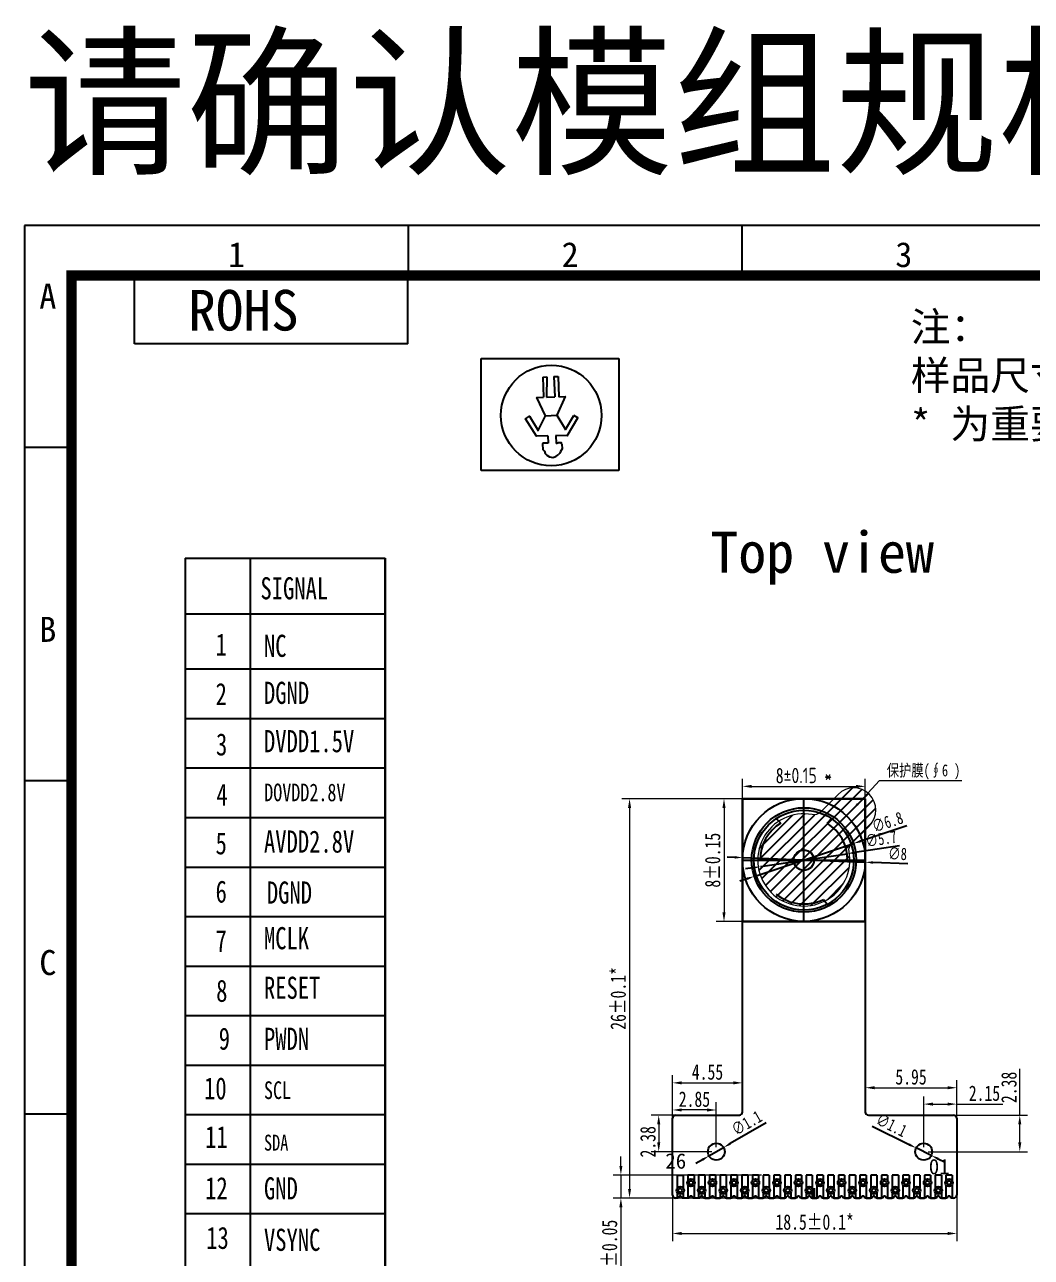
# Model space of a CAD drawing. Extents: x 388 to 571, y 205 to 344.
# Drawn here: x 388 to 453.5, y 263.8 to 344.1 of the extents above; entities that cross this region are included whole.
import ezdxf

# ---------------------------------------------------------------- set-up
doc = ezdxf.new("R2010")
doc.units = 0
doc.header["$LTSCALE"] = 23.1
doc.header["$MEASUREMENT"] = 0
doc.linetypes.add('JIS_02_0.7', pattern=[1.35, 0.75, -0.6])
doc.layers.get('0').update_dxf_attribs({"linetype": 'CONTINUOUS'})
doc.layers.get('Defpoints').update_dxf_attribs({"linetype": 'CONTINUOUS'})
doc.layers.add('3_SOLID_GEOM', color=7, linetype='CONTINUOUS')
doc.layers.add('OUTLINE', color=7, linetype='CONTINUOUS')
doc.layers.add('保护膜', color=4, linetype='CONTINUOUS', lineweight=9)
doc.layers.add('标注', color=3, linetype='CONTINUOUS', lineweight=9)
doc.styles.add('style1', font='NSimSun.ttf')
doc.styles.add('TEXTSTYLE_1', font='txt', dxfattribs={"width": 0.75})
doc.styles.add('宋体', font='txt', dxfattribs={"width": 0.75})
doc.styles.add('样式 1', font='SimSun.ttf', dxfattribs={"width": 0.75})
doc.dimstyles.new('ISO-25', dxfattribs={"dimtxt": 0.8, "dimasz": 0.5, "dimexe": 0.3, "dimexo": 0.2, "dimgap": 0.2, "dimtad": 1, "dimdsep": 46, "dimtxsty": '样式 1', "dimcen": 0.6, "dimclrd": 3, "dimclre": 3, "dimclrt": 3, "dimadec": 0, "dimazin": 0, "dimtp": 0.1, "dimtm": 0.1, "dimtfac": 1, "dimtmove": 0, "dimatfit": 3, "dimfxl": 0, "dimarcsym": 0})
doc.dimstyles.new('ISO-25$0', dxfattribs={"dimscale": 0, "dimtxt": 1, "dimasz": 0.6, "dimexe": 0.5, "dimexo": 0.3, "dimgap": 0.2, "dimtad": 1, "dimrnd": 0.0005, "dimdsep": 46, "dimtxsty": '样式 1', "dimcen": 2.5, "dimclrd": 3, "dimclre": 3, "dimclrt": 3, "dimazin": 0, "dimtfac": 1, "dimtmove": 0, "dimatfit": 3, "dimfxl": 0, "dimlwd": 9, "dimlwe": 9, "dimarcsym": 0})
doc.dimstyles.new('ISO-25$3', dxfattribs={"dimtxt": 0.8, "dimasz": 0.5, "dimexe": 0.3, "dimexo": 0.2, "dimgap": 0.2, "dimtad": 1, "dimdsep": 46, "dimtxsty": '样式 1', "dimcen": 0.6, "dimclrd": 3, "dimclre": 3, "dimclrt": 3, "dimadec": 0, "dimazin": 0, "dimtp": 0.1, "dimtm": 0.1, "dimtfac": 1, "dimtmove": 0, "dimatfit": 3, "dimfxl": 0, "dimarcsym": 0})

# ---------------------------------------------------------------- blocks, each defined once
blk = doc.blocks.new('*D15')
at = {"layer": '3_SOLID_GEOM', "color": 3, "lineweight": 9}
for p, q in [((426.816, 269.756), (426.816, 270.356)), ((435.979, 269.156), (426.316, 269.156)), ((426.816, 269.156), (426.816, 267.656)), ((436.141, 267.656), (426.316, 267.656)), ((426.816, 267.056), (426.816, 261.444))]:
    blk.add_line(p, q, dxfattribs=at)
at = {"layer": '3_SOLID_GEOM', "color": 3}
for points in [[(426.716, 269.756), (426.916, 269.756), (426.816, 269.156)], [(426.716, 267.056), (426.916, 267.056), (426.816, 267.656)]]:
    blk.add_solid(points, dxfattribs=at)
at = {"layer": 'Defpoints', "color": 0}
for p in [(436.279, 269.156), (426.816, 267.656), (436.441, 267.656)]:
    blk.add_point(p, dxfattribs=at)
at = {"layer": '3_SOLID_GEOM', "color": 3, "insert": (426.08, 263.95), "char_height": 1, "attachment_point": 5, "rotation": 90, "style": '样式 1'}
blk.add_mtext('1.5%%p0.05', dxfattribs=at)
blk = doc.blocks.new('*D16')
at = {"layer": '3_SOLID_GEOM', "color": 3, "lineweight": -2}
for p, q in [((443.172, 272.331), (445.587, 271.14)), ((447.022, 270.433), (446.035, 270.919)), ((447.471, 270.212), (447.919, 269.991))]:
    blk.add_line(p, q, dxfattribs=at)
at = {"layer": '3_SOLID_GEOM', "color": 3}
for points in [[(445.624, 271.215), (445.55, 271.066), (446.035, 270.919)], [(447.507, 270.287), (447.434, 270.137), (447.022, 270.433)]]:
    blk.add_solid(points, dxfattribs=at)
at = {"layer": 'Defpoints', "color": 0}
for p in [(446.035, 270.919), (447.022, 270.433)]:
    blk.add_point(p, dxfattribs=at)
at = {"layer": '3_SOLID_GEOM', "color": 3, "insert": (444.434, 272.411), "char_height": 0.8, "attachment_point": 5, "rotation": 333.7642, "style": '样式 1'}
blk.add_mtext('∅1.1', dxfattribs=at)
blk = doc.blocks.new('*D17')
at = {"layer": '3_SOLID_GEOM', "color": 3, "lineweight": -2}
for p, q in [((436.27, 272.547), (433.938, 271.201)), ((432.552, 270.401), (433.505, 270.951)), ((432.119, 270.151), (431.686, 269.901))]:
    blk.add_line(p, q, dxfattribs=at)
at = {"layer": '3_SOLID_GEOM', "color": 3}
for points in [[(433.896, 271.273), (433.98, 271.129), (433.505, 270.951)], [(432.078, 270.223), (432.161, 270.079), (432.552, 270.401)]]:
    blk.add_solid(points, dxfattribs=at)
at = {"layer": 'Defpoints', "color": 0}
for p in [(433.505, 270.951), (432.552, 270.401)]:
    blk.add_point(p, dxfattribs=at)
at = {"layer": '3_SOLID_GEOM', "color": 3, "insert": (435.006, 272.544), "char_height": 0.8, "attachment_point": 5, "rotation": 29.99246, "style": '样式 1'}
blk.add_mtext('∅1.1', dxfattribs=at)
blk = doc.blocks.new('*D18')
at = {"layer": '3_SOLID_GEOM', "color": 3, "lineweight": 9}
for p, q in [((430.179, 270.976), (430.179, 273.893)), ((433.029, 270.976), (433.029, 273.893)), ((432.429, 273.393), (430.779, 273.393))]:
    blk.add_line(p, q, dxfattribs=at)
at = {"layer": '3_SOLID_GEOM', "color": 3}
for points in [[(430.779, 273.493), (430.779, 273.293), (430.179, 273.393)], [(432.429, 273.493), (432.429, 273.293), (433.029, 273.393)]]:
    blk.add_solid(points, dxfattribs=at)
at = {"layer": 'Defpoints', "color": 0}
for p in [(430.179, 273.393), (430.179, 270.676), (433.029, 270.676)]:
    blk.add_point(p, dxfattribs=at)
at = {"layer": '3_SOLID_GEOM', "color": 3, "insert": (431.604, 274.093), "char_height": 1, "attachment_point": 5, "style": '样式 1'}
blk.add_mtext('2.85', dxfattribs=at)
blk = doc.blocks.new('*D19')
at = {"layer": '3_SOLID_GEOM', "color": 3, "lineweight": 9}
for p, q in [((432.729, 273.056), (428.779, 273.056)), ((429.279, 272.456), (429.279, 271.276)), ((432.729, 270.676), (428.779, 270.676))]:
    blk.add_line(p, q, dxfattribs=at)
at = {"layer": '3_SOLID_GEOM', "color": 3}
for points in [[(429.179, 272.456), (429.379, 272.456), (429.279, 273.056)], [(429.179, 271.276), (429.379, 271.276), (429.279, 270.676)]]:
    blk.add_solid(points, dxfattribs=at)
at = {"layer": 'Defpoints', "color": 0}
for p in [(433.029, 273.056), (429.279, 270.676), (433.029, 270.676)]:
    blk.add_point(p, dxfattribs=at)
at = {"layer": '3_SOLID_GEOM', "color": 3, "insert": (428.579, 271.321), "char_height": 1, "attachment_point": 5, "rotation": 90, "style": '样式 1'}
blk.add_mtext('2.38', dxfattribs=at)
blk = doc.blocks.new('*D20')
at = {"layer": '3_SOLID_GEOM', "color": 3, "lineweight": 9}
for p, q in [((446.529, 270.976), (446.529, 274.276)), ((447.129, 273.776), (448.079, 273.776)), ((448.679, 270.976), (448.679, 274.276)), ((448.679, 273.776), (451.691, 273.776))]:
    blk.add_line(p, q, dxfattribs=at)
at = {"layer": '3_SOLID_GEOM', "color": 3}
for points in [[(447.129, 273.876), (447.129, 273.676), (446.529, 273.776)], [(448.079, 273.876), (448.079, 273.676), (448.679, 273.776)]]:
    blk.add_solid(points, dxfattribs=at)
at = {"layer": 'Defpoints', "color": 0}
for p in [(448.679, 273.776), (446.529, 270.676), (448.679, 270.676)]:
    blk.add_point(p, dxfattribs=at)
at = {"layer": '3_SOLID_GEOM', "color": 3, "insert": (450.485, 274.476), "char_height": 1, "attachment_point": 5, "style": '样式 1'}
blk.add_mtext('2.15', dxfattribs=at)
blk = doc.blocks.new('*D21')
at = {"layer": '3_SOLID_GEOM', "color": 3, "lineweight": 9}
for p, q in [((452.784, 273.056), (452.784, 276.073)), ((446.829, 273.056), (453.284, 273.056)), ((452.784, 271.276), (452.784, 272.456)), ((446.829, 270.676), (453.284, 270.676))]:
    blk.add_line(p, q, dxfattribs=at)
at = {"layer": '3_SOLID_GEOM', "color": 3}
for points in [[(452.684, 272.456), (452.884, 272.456), (452.784, 273.056)], [(452.684, 271.276), (452.884, 271.276), (452.784, 270.676)]]:
    blk.add_solid(points, dxfattribs=at)
at = {"layer": 'Defpoints', "color": 0}
for p in [(446.529, 273.056), (452.784, 273.056), (446.529, 270.676)]:
    blk.add_point(p, dxfattribs=at)
at = {"layer": '3_SOLID_GEOM', "color": 1, "insert": (452.084, 274.864), "char_height": 1, "attachment_point": 5, "rotation": 90, "style": '样式 1'}
blk.add_mtext('2.38', dxfattribs=at)
blk = doc.blocks.new('*D22')
at = {"layer": '3_SOLID_GEOM', "color": 3, "lineweight": 9}
for p, q in [((430.179, 268.114), (430.179, 264.853)), ((448.679, 268.114), (448.679, 264.853)), ((430.779, 265.353), (448.079, 265.353))]:
    blk.add_line(p, q, dxfattribs=at)
at = {"layer": '3_SOLID_GEOM', "color": 3}
for points in [[(430.779, 265.453), (430.779, 265.253), (430.179, 265.353)], [(448.079, 265.453), (448.079, 265.253), (448.679, 265.353)]]:
    blk.add_solid(points, dxfattribs=at)
at = {"layer": 'Defpoints', "color": 0}
for p in [(430.179, 268.414), (448.679, 268.414), (448.679, 265.353)]:
    blk.add_point(p, dxfattribs=at)
at = {"layer": '3_SOLID_GEOM', "color": 3, "insert": (439.429, 266.089), "char_height": 1, "attachment_point": 5, "style": '样式 1'}
blk.add_mtext('18.5%%P0.1{\\C1;*}', dxfattribs=at)
blk = doc.blocks.new('*D26')
at = {"layer": '3_SOLID_GEOM', "color": 3, "lineweight": 9}
for p, q in [((437.417, 293.656), (426.881, 293.656)), ((427.381, 293.056), (427.381, 268.256)), ((437.071, 267.656), (426.881, 267.656))]:
    blk.add_line(p, q, dxfattribs=at)
at = {"layer": '3_SOLID_GEOM', "color": 3}
for points in [[(427.281, 293.056), (427.481, 293.056), (427.381, 293.656)], [(427.281, 268.256), (427.481, 268.256), (427.381, 267.656)]]:
    blk.add_solid(points, dxfattribs=at)
at = {"layer": 'Defpoints', "color": 0}
for p in [(437.717, 293.656), (427.381, 267.656), (437.371, 267.656)]:
    blk.add_point(p, dxfattribs=at)
at = {"layer": '3_SOLID_GEOM', "color": 3, "insert": (426.645, 280.656), "char_height": 1, "attachment_point": 5, "rotation": 90, "style": '样式 1'}
blk.add_mtext('26%%P0.1{\\C1;*}', dxfattribs=at)
blk = doc.blocks.new('*D27')
at = {"layer": '3_SOLID_GEOM', "color": 3, "lineweight": 9}
for p, q in [((442.729, 273.556), (442.729, 275.341)), ((448.679, 272.408), (448.679, 275.341)), ((443.329, 274.841), (448.079, 274.841))]:
    blk.add_line(p, q, dxfattribs=at)
at = {"layer": '3_SOLID_GEOM', "color": 3}
for points in [[(443.329, 274.941), (443.329, 274.741), (442.729, 274.841)], [(448.079, 274.941), (448.079, 274.741), (448.679, 274.841)]]:
    blk.add_solid(points, dxfattribs=at)
at = {"layer": 'Defpoints', "color": 0}
for p in [(448.679, 274.841), (442.729, 273.256), (448.679, 272.108)]:
    blk.add_point(p, dxfattribs=at)
at = {"layer": '3_SOLID_GEOM', "color": 3, "insert": (445.704, 275.541), "char_height": 1, "attachment_point": 5, "style": '样式 1'}
blk.add_mtext('5.95', dxfattribs=at)
blk = doc.blocks.new('*D28')
at = {"layer": '3_SOLID_GEOM', "color": 3, "lineweight": 9}
for p, q in [((430.179, 272.203), (430.179, 275.659)), ((434.729, 274.184), (434.729, 275.659)), ((430.779, 275.159), (434.129, 275.159))]:
    blk.add_line(p, q, dxfattribs=at)
at = {"layer": '3_SOLID_GEOM', "color": 3}
for points in [[(430.779, 275.259), (430.779, 275.059), (430.179, 275.159)], [(434.129, 275.259), (434.129, 275.059), (434.729, 275.159)]]:
    blk.add_solid(points, dxfattribs=at)
at = {"layer": 'Defpoints', "color": 0}
for p in [(434.729, 275.159), (434.729, 273.884), (430.179, 271.903)]:
    blk.add_point(p, dxfattribs=at)
at = {"layer": '3_SOLID_GEOM', "color": 3, "insert": (432.454, 275.859), "char_height": 1, "attachment_point": 5, "style": '样式 1'}
blk.add_mtext('4.55', dxfattribs=at)
blk = doc.blocks.new('*D33')
at = {"layer": 'Defpoints', "color": 0}
for p in [(442.729, 294.463), (434.729, 293.153), (442.729, 293.171)]:
    blk.add_point(p, dxfattribs=at)
at = {"layer": '标注', "color": 3, "lineweight": 9}
for p, q in [((434.729, 293.453), (434.729, 294.963)), ((442.729, 293.471), (442.729, 294.963)), ((435.329, 294.463), (442.129, 294.463))]:
    blk.add_line(p, q, dxfattribs=at)
at = {"layer": '标注', "color": 3}
for points in [[(435.329, 294.563), (435.329, 294.363), (434.729, 294.463)], [(442.129, 294.563), (442.129, 294.363), (442.729, 294.463)]]:
    blk.add_solid(points, dxfattribs=at)
at = {"layer": '标注', "color": 3, "insert": (438.729, 295.163), "char_height": 1, "attachment_point": 5, "style": '样式 1'}
blk.add_mtext('8{\\fISOCPEUR|b0|i0|c0|p34;%%P0.15\\C1; *}', dxfattribs=at)
blk = doc.blocks.new('*D34')
at = {"layer": 'Defpoints', "color": 0}
for p in [(435.608, 293.656), (433.529, 285.656), (435.156, 285.656)]:
    blk.add_point(p, dxfattribs=at)
at = {"layer": '标注', "color": 3, "lineweight": 9}
for p, q in [((435.308, 293.656), (433.029, 293.656)), ((433.529, 293.056), (433.529, 286.256)), ((434.856, 285.656), (433.029, 285.656))]:
    blk.add_line(p, q, dxfattribs=at)
at = {"layer": '标注', "color": 3}
for points in [[(433.429, 293.056), (433.629, 293.056), (433.529, 293.656)], [(433.429, 286.256), (433.629, 286.256), (433.529, 285.656)]]:
    blk.add_solid(points, dxfattribs=at)
at = {"layer": '标注', "color": 3, "insert": (432.793, 289.656), "char_height": 1, "attachment_point": 5, "rotation": 90, "style": '样式 1'}
blk.add_mtext('8%%P0.15{\\C1; }', dxfattribs=at)
blk = doc.blocks.new('*D64')
at = {"layer": '3_SOLID_GEOM', "color": 3, "lineweight": -2}
for p, q in [((445.427, 291.892), (442.431, 290.899)), ((435.501, 288.605), (441.956, 290.742)), ((435.026, 288.447), (434.552, 288.29))]:
    blk.add_line(p, q, dxfattribs=at)
at = {"layer": '3_SOLID_GEOM', "color": 3}
for points in [[(442.405, 290.979), (442.457, 290.82), (441.956, 290.742)], [(435, 288.526), (435.053, 288.368), (435.501, 288.605)]]:
    blk.add_solid(points, dxfattribs=at)
at = {"layer": 'Defpoints', "color": 0}
for p in [(441.956, 290.742), (435.501, 288.605)]:
    blk.add_point(p, dxfattribs=at)
at = {"layer": '3_SOLID_GEOM', "color": 3, "insert": (444.171, 292.139), "char_height": 0.8, "attachment_point": 5, "rotation": 18.32302, "style": '样式 1'}
blk.add_mtext('∅6.8', dxfattribs=at)
blk = doc.blocks.new('*D65')
at = {"layer": '3_SOLID_GEOM', "color": 3, "lineweight": -2}
for p, q in [((444.95, 290.582), (442.042, 290.149)), ((435.91, 289.237), (441.548, 290.076)), ((435.415, 289.163), (434.921, 289.09))]:
    blk.add_line(p, q, dxfattribs=at)
at = {"layer": '3_SOLID_GEOM', "color": 3}
for points in [[(442.03, 290.232), (442.055, 290.067), (441.548, 290.076)], [(435.403, 289.246), (435.427, 289.081), (435.91, 289.237)]]:
    blk.add_solid(points, dxfattribs=at)
at = {"layer": 'Defpoints', "color": 0}
for p in [(441.548, 290.076), (435.91, 289.237)]:
    blk.add_point(p, dxfattribs=at)
at = {"layer": '3_SOLID_GEOM', "color": 3, "insert": (443.755, 291.041), "char_height": 0.8, "attachment_point": 5, "rotation": 8.46344, "style": '样式 1'}
blk.add_mtext('∅5.7', dxfattribs=at)
blk = doc.blocks.new('*D75')
at = {"layer": '3_SOLID_GEOM', "color": 3, "lineweight": -2}
for p, q in [((434.232, 289.842), (433.732, 289.861)), ((434.732, 289.823), (442.726, 289.524)), ((445.491, 289.42), (443.226, 289.505))]:
    blk.add_line(p, q, dxfattribs=at)
at = {"layer": '3_SOLID_GEOM', "color": 3}
for points in [[(434.235, 289.925), (434.229, 289.759), (434.732, 289.823)], [(443.229, 289.588), (443.222, 289.422), (442.726, 289.524)]]:
    blk.add_solid(points, dxfattribs=at)
at = {"layer": 'Defpoints', "color": 0}
for p in [(434.732, 289.823), (442.726, 289.524)]:
    blk.add_point(p, dxfattribs=at)
at = {"layer": '3_SOLID_GEOM', "color": 3, "insert": (444.827, 290.075), "char_height": 0.8, "attachment_point": 5, "rotation": 357.85257, "style": '样式 1'}
blk.add_mtext('∅8', dxfattribs=at)

msp = doc.modelspace()

# ---------------------------------------------------------------- hatches: boundary and pattern name
at = {"layer": '3_SOLID_GEOM'}
h = msp.add_hatch(dxfattribs=at)
h.set_pattern_fill('ANSI31', color=4, scale=4, style=0)
h.set_pattern_definition([(45, (2497.16083, -14.22335), (-0.35355339, 0.35355339), [])])
edge = h.paths.add_edge_path()
edge.add_arc((438.724, 289.673), 3, 79.51811, 370.48189)
edge.add_arc((442.264, 290.328), 0.6, 135, 190.48189, ccw=False)
edge.add_line((441.84, 290.753), (442.991, 291.903))
edge.add_arc((441.972, 292.922), 1.44, 315, 495)
edge.add_line((440.954, 293.94), (439.803, 292.789))
edge.add_arc((439.379, 293.213), 0.6, 259.51811, 315, ccw=False)

# ---------------------------------------------------------------- linework, layer by layer
at = {"color": 0, "linetype": 'Continuous'}
for p, q in [((388.001, 330.986), (388.001, 204.814)), ((568.292, 330.986), (388.001, 330.986)), ((412.98, 327.729), (412.98, 330.986)), ((388.001, 316.541), (391.257, 316.541)), ((398.442, 309.33), (411.478, 309.33)), ((398.442, 309.33), (411.478, 309.33)), ((398.442, 309.33), (411.478, 309.33)), ((398.442, 309.33), (411.478, 309.33)), ((398.442, 309.33), (398.442, 237.609)), ((398.442, 309.33), (411.478, 309.33)), ((398.442, 309.33), (411.478, 309.33)), ((398.442, 309.33), (411.478, 309.33)), ((398.442, 309.33), (398.442, 237.609)), ((402.686, 309.33), (402.686, 237.609)), ((411.478, 309.33), (411.478, 223.924)), ((411.478, 223.924), (411.478, 309.33)), ((411.478, 302.086), (398.442, 302.086)), ((411.478, 298.862), (398.442, 298.862)), ((411.478, 295.638), (398.442, 295.638)), ((388.001, 294.845), (391.257, 294.845)), ((411.478, 292.414), (398.442, 292.414)), ((411.478, 289.191), (398.442, 289.191)), ((411.478, 285.967), (398.442, 285.967)), ((411.478, 282.743), (398.442, 282.743)), ((411.478, 279.519), (398.442, 279.519)), ((411.478, 276.295), (398.442, 276.295)), ((388.001, 273.15), (391.257, 273.15)), ((411.478, 273.071), (398.442, 273.071)), ((411.478, 269.847), (398.442, 269.847)), ((411.478, 266.623), (398.442, 266.623))]:
    msp.add_line(p, q, dxfattribs=at)
for p, q in [((434.703, 327.729), (434.703, 330.986)), ((412.944, 323.27), (412.944, 327.729)), ((412.944, 323.27), (395.146, 323.27)), ((417.727, 322.323), (426.692, 322.323)), ((417.727, 315.025), (417.727, 322.323)), ((426.692, 322.323), (426.692, 315.025)), ((426.692, 315.025), (417.727, 315.025)), ((434.729, 293.656), (434.729, 285.656)), ((442.729, 293.656), (434.729, 293.656)), ((442.729, 285.656), (442.729, 293.656)), ((434.729, 285.656), (442.729, 285.656)), ((430.479, 269.156), (430.479, 268.306)), ((430.879, 269.156), (430.879, 268.306)), ((431.179, 269.156), (431.179, 268.806)), ((431.579, 269.156), (431.579, 268.806)), ((431.879, 269.156), (431.879, 268.306)), ((432.279, 269.156), (432.279, 268.306)), ((432.579, 269.156), (432.579, 268.806)), ((432.979, 269.156), (432.979, 268.806)), ((433.279, 269.156), (433.279, 268.306)), ((433.679, 269.156), (433.679, 268.306)), ((433.979, 269.156), (433.979, 268.806)), ((434.379, 269.156), (434.379, 268.806)), ((434.679, 269.156), (434.679, 268.306)), ((435.079, 269.156), (435.079, 268.306)), ((435.379, 269.156), (435.379, 268.806)), ((435.779, 269.156), (435.779, 268.806)), ((436.079, 269.156), (436.079, 268.306)), ((436.479, 269.156), (436.479, 268.306)), ((436.779, 269.156), (436.779, 268.806)), ((437.179, 269.156), (437.179, 268.806)), ((437.479, 269.156), (437.479, 268.306)), ((437.879, 269.156), (437.879, 268.306)), ((438.179, 269.156), (438.179, 268.806)), ((438.579, 269.156), (438.579, 268.806)), ((438.879, 269.156), (438.879, 268.306)), ((439.279, 269.156), (439.279, 268.306)), ((439.579, 269.156), (439.579, 268.806)), ((439.979, 269.156), (439.979, 268.806)), ((440.279, 269.156), (440.279, 268.306)), ((440.679, 269.156), (440.679, 268.306)), ((440.979, 269.156), (440.979, 268.806)), ((441.379, 269.156), (441.379, 268.806)), ((441.679, 269.156), (441.679, 268.306)), ((442.079, 269.156), (442.079, 268.306)), ((442.379, 269.156), (442.379, 268.806)), ((442.779, 269.156), (442.779, 268.806)), ((443.079, 269.156), (443.079, 268.306)), ((443.479, 269.156), (443.479, 268.306)), ((443.779, 269.156), (443.779, 268.806)), ((444.179, 269.156), (444.179, 268.806)), ((444.479, 269.156), (444.479, 268.306)), ((444.879, 269.156), (444.879, 268.306)), ((445.179, 269.156), (445.179, 268.806)), ((445.579, 269.156), (445.579, 268.806)), ((445.879, 269.156), (445.879, 268.306)), ((446.279, 269.156), (446.279, 268.306)), ((446.579, 269.156), (446.579, 268.806)), ((446.979, 269.156), (446.979, 268.806)), ((447.279, 269.156), (447.279, 268.306)), ((447.679, 269.156), (447.679, 268.306)), ((447.979, 269.156), (447.979, 268.806)), ((448.379, 269.156), (448.379, 268.806)), ((431.179, 268.506), (431.179, 267.656)), ((431.579, 268.506), (431.579, 267.656)), ((432.579, 268.506), (432.579, 267.656)), ((432.979, 268.506), (432.979, 267.656)), ((433.979, 268.506), (433.979, 267.656)), ((434.379, 268.506), (434.379, 267.656)), ((435.379, 268.506), (435.379, 267.656)), ((435.779, 268.506), (435.779, 267.656)), ((436.779, 268.506), (436.779, 267.656)), ((437.179, 268.506), (437.179, 267.656)), ((438.179, 268.506), (438.179, 267.656)), ((438.579, 268.506), (438.579, 267.656)), ((439.579, 268.506), (439.579, 267.656)), ((439.979, 268.506), (439.979, 267.656)), ((440.979, 268.506), (440.979, 267.656)), ((441.379, 268.506), (441.379, 267.656)), ((442.379, 268.506), (442.379, 267.656)), ((442.779, 268.506), (442.779, 267.656)), ((443.779, 268.506), (443.779, 267.656)), ((444.179, 268.506), (444.179, 267.656)), ((445.179, 268.506), (445.179, 267.656)), ((445.579, 268.506), (445.579, 267.656)), ((446.579, 268.506), (446.579, 267.656)), ((446.979, 268.506), (446.979, 267.656)), ((447.979, 268.506), (447.979, 267.656)), ((448.379, 268.506), (448.379, 267.656)), ((430.479, 268.006), (430.479, 267.656)), ((430.879, 268.006), (430.879, 267.656)), ((431.879, 268.006), (431.879, 267.656)), ((432.279, 268.006), (432.279, 267.656)), ((433.279, 268.006), (433.279, 267.656)), ((433.679, 268.006), (433.679, 267.656)), ((434.679, 268.006), (434.679, 267.656)), ((435.079, 268.006), (435.079, 267.656)), ((436.079, 268.006), (436.079, 267.656)), ((436.479, 268.006), (436.479, 267.656)), ((437.479, 268.006), (437.479, 267.656)), ((437.879, 268.006), (437.879, 267.656)), ((438.879, 268.006), (438.879, 267.656)), ((439.279, 268.006), (439.279, 267.656)), ((440.279, 268.006), (440.279, 267.656)), ((440.679, 268.006), (440.679, 267.656)), ((441.679, 268.006), (441.679, 267.656)), ((442.079, 268.006), (442.079, 267.656)), ((443.079, 268.006), (443.079, 267.656)), ((443.479, 268.006), (443.479, 267.656)), ((444.479, 268.006), (444.479, 267.656)), ((444.879, 268.006), (444.879, 267.656)), ((445.879, 268.006), (445.879, 267.656)), ((446.279, 268.006), (446.279, 267.656)), ((447.279, 268.006), (447.279, 267.656)), ((447.679, 268.006), (447.679, 267.656))]:
    msp.add_line(p, q)
at = {"color": 0, "linetype": 'ByBlock'}
for p, q in [((421.726, 321.114), (421.988, 321.123)), ((421.726, 321.114), (421.77, 319.802)), ((421.988, 321.123), (421.98, 319.809)), ((422.46, 321.139), (422.722, 321.148)), ((422.46, 321.139), (422.505, 319.827)), ((422.722, 321.148), (422.767, 319.836)), ((421.98, 319.809), (422.505, 319.827)), ((421.916, 318.599), (422.651, 318.624)), ((423.208, 317.697), (423.755, 318.609)), ((421.423, 317.637), (421.371, 317.635)), ((422.066, 317.291), (422.082, 316.819)), ((423.327, 317.281), (422.59, 317.309)), ((422.59, 317.309), (422.608, 316.784)), ((423.208, 317.697), (423.155, 317.696))]:
    msp.add_line(p, q, dxfattribs=at)
at = {"linetype": 'JIS_02_0.7', "ltscale": 0.0001}
for p, q in [((442.729, 293.656), (434.729, 293.656)), ((434.729, 293.656), (434.729, 285.656)), ((442.729, 285.656), (442.729, 293.656)), ((434.729, 285.656), (442.729, 285.656))]:
    msp.add_line(p, q, dxfattribs=at)
at = {"color": 0, "linetype": 'ByBlock'}
for points in [[(422.066, 317.291), (421.331, 317.266), (420.61, 318.397), (420.867, 318.563), (421.423, 317.637), (421.916, 318.599), (421.35, 319.788), (421.77, 319.802)], [(422.767, 319.836), (423.187, 319.851), (422.651, 318.624), (423.208, 317.697)], [(423.327, 317.281), (424.022, 318.461), (423.755, 318.609)], [(422.082, 316.819), (421.767, 316.808), (421.716, 316.754), (421.729, 316.386), (421.837, 316.285), (421.895, 316.129), (422.004, 316.028)], [(422.608, 316.784), (422.764, 316.842), (422.921, 316.847), (422.923, 316.795), (422.977, 316.744), (422.988, 316.429), (422.889, 316.268), (422.84, 316.161), (422.738, 316.053)], [(422.004, 316.028), (422.165, 315.928), (422.376, 315.883), (422.584, 315.943), (422.738, 316.053)]]:
    msp.add_lwpolyline(points, dxfattribs=at)
for centre, radius in [((422.283, 318.612), 3.276), ((438.729, 289.656), 0.663)]:
    msp.add_circle(centre, radius, dxfattribs=at)
at = {"layer": '3_SOLID_GEOM'}
for p, q in [((395.146, 323.27), (395.146, 327.729)), ((398.442, 305.705), (411.478, 305.705)), ((434.729, 293.656), (442.729, 293.656)), ((434.729, 285.656), (434.729, 293.656)), ((434.729, 293.656), (442.729, 293.656)), ((434.729, 285.656), (434.729, 293.656)), ((442.729, 293.656), (442.729, 285.656)), ((442.729, 293.656), (442.729, 285.656)), ((437.22, 292.074), (436.935, 292.366)), ((440.238, 292.074), (440.523, 292.366)), ((434.729, 273.256), (434.729, 290.656)), ((442.729, 290.656), (442.729, 273.256)), ((440.001, 287.106), (440.251, 286.784)), ((442.729, 285.656), (434.729, 285.656)), ((442.729, 285.656), (434.729, 285.656)), ((430.379, 273.056), (434.529, 273.056)), ((442.929, 273.056), (448.479, 273.056)), ((430.179, 267.856), (430.179, 272.856)), ((448.679, 272.856), (448.679, 267.856)), ((430.479, 269.156), (430.879, 269.156)), ((431.579, 269.156), (431.179, 269.156)), ((432.279, 269.156), (431.879, 269.156)), ((432.979, 269.156), (432.579, 269.156)), ((433.679, 269.156), (433.279, 269.156)), ((434.379, 269.156), (433.979, 269.156)), ((435.079, 269.156), (434.679, 269.156)), ((435.779, 269.156), (435.379, 269.156)), ((436.479, 269.156), (436.079, 269.156)), ((437.179, 269.156), (436.779, 269.156)), ((437.879, 269.156), (437.479, 269.156)), ((438.579, 269.156), (438.179, 269.156)), ((439.279, 269.156), (438.879, 269.156)), ((439.979, 269.156), (439.579, 269.156)), ((440.679, 269.156), (440.279, 269.156)), ((441.379, 269.156), (440.979, 269.156)), ((442.079, 269.156), (441.679, 269.156)), ((442.779, 269.156), (442.379, 269.156)), ((443.479, 269.156), (443.079, 269.156)), ((444.179, 269.156), (443.779, 269.156)), ((444.879, 269.156), (444.479, 269.156)), ((445.579, 269.156), (445.179, 269.156)), ((446.279, 269.156), (445.879, 269.156)), ((446.979, 269.156), (446.579, 269.156)), ((447.679, 269.156), (447.279, 269.156)), ((448.379, 269.156), (447.979, 269.156)), ((430.554, 267.656), (430.379, 267.656)), ((431.254, 267.656), (430.804, 267.656)), ((431.254, 267.656), (431.179, 267.656)), ((431.579, 267.656), (431.504, 267.656)), ((431.954, 267.656), (431.504, 267.656)), ((431.954, 267.656), (431.579, 267.656)), ((432.279, 267.656), (432.204, 267.656)), ((432.654, 267.656), (432.204, 267.656)), ((432.279, 267.656), (432.579, 267.656)), ((432.654, 267.656), (432.579, 267.656)), ((432.979, 267.656), (432.904, 267.656)), ((433.354, 267.656), (432.904, 267.656)), ((432.979, 267.656), (433.279, 267.656)), ((433.354, 267.656), (433.279, 267.656)), ((433.679, 267.656), (433.604, 267.656)), ((434.054, 267.656), (433.604, 267.656)), ((433.679, 267.656), (433.979, 267.656)), ((434.054, 267.656), (433.979, 267.656)), ((434.379, 267.656), (434.304, 267.656)), ((434.754, 267.656), (434.304, 267.656)), ((434.379, 267.656), (434.679, 267.656)), ((434.754, 267.656), (434.679, 267.656)), ((435.079, 267.656), (435.004, 267.656)), ((435.454, 267.656), (435.004, 267.656)), ((435.079, 267.656), (435.379, 267.656)), ((435.454, 267.656), (435.379, 267.656)), ((435.779, 267.656), (435.704, 267.656)), ((436.154, 267.656), (435.704, 267.656)), ((435.779, 267.656), (436.079, 267.656)), ((436.154, 267.656), (436.079, 267.656)), ((436.479, 267.656), (436.404, 267.656)), ((436.854, 267.656), (436.404, 267.656)), ((436.479, 267.656), (436.779, 267.656)), ((436.854, 267.656), (436.779, 267.656)), ((437.179, 267.656), (437.104, 267.656)), ((437.554, 267.656), (437.104, 267.656)), ((437.179, 267.656), (437.479, 267.656)), ((437.554, 267.656), (437.479, 267.656)), ((437.879, 267.656), (437.804, 267.656)), ((438.254, 267.656), (437.804, 267.656)), ((437.879, 267.656), (438.179, 267.656)), ((438.254, 267.656), (438.179, 267.656)), ((438.579, 267.656), (438.504, 267.656)), ((438.954, 267.656), (438.504, 267.656)), ((438.579, 267.656), (438.879, 267.656)), ((438.954, 267.656), (438.879, 267.656)), ((439.279, 267.656), (439.204, 267.656)), ((439.654, 267.656), (439.204, 267.656)), ((439.279, 267.656), (439.579, 267.656)), ((439.654, 267.656), (439.579, 267.656)), ((439.979, 267.656), (439.904, 267.656)), ((440.354, 267.656), (439.904, 267.656)), ((439.979, 267.656), (440.279, 267.656)), ((440.354, 267.656), (440.279, 267.656)), ((440.679, 267.656), (440.604, 267.656)), ((441.054, 267.656), (440.604, 267.656)), ((440.679, 267.656), (440.979, 267.656)), ((441.054, 267.656), (440.979, 267.656)), ((441.379, 267.656), (441.304, 267.656)), ((441.754, 267.656), (441.304, 267.656)), ((441.379, 267.656), (441.679, 267.656)), ((441.754, 267.656), (441.679, 267.656)), ((442.079, 267.656), (442.004, 267.656)), ((442.454, 267.656), (442.004, 267.656)), ((442.079, 267.656), (442.379, 267.656)), ((442.454, 267.656), (442.379, 267.656)), ((442.779, 267.656), (442.704, 267.656)), ((443.154, 267.656), (442.704, 267.656)), ((442.779, 267.656), (443.079, 267.656)), ((443.154, 267.656), (443.079, 267.656)), ((443.479, 267.656), (443.404, 267.656)), ((443.854, 267.656), (443.404, 267.656)), ((443.479, 267.656), (443.779, 267.656)), ((443.854, 267.656), (443.779, 267.656)), ((444.179, 267.656), (444.104, 267.656)), ((444.554, 267.656), (444.104, 267.656)), ((444.179, 267.656), (444.479, 267.656)), ((444.554, 267.656), (444.479, 267.656)), ((444.879, 267.656), (444.804, 267.656)), ((445.254, 267.656), (444.804, 267.656)), ((444.879, 267.656), (445.179, 267.656)), ((445.254, 267.656), (444.879, 267.656)), ((445.254, 267.656), (445.179, 267.656)), ((445.579, 267.656), (445.504, 267.656)), ((445.954, 267.656), (445.504, 267.656)), ((445.954, 267.656), (445.504, 267.656)), ((445.579, 267.656), (445.879, 267.656)), ((445.954, 267.656), (445.879, 267.656)), ((446.279, 267.656), (446.204, 267.656)), ((446.579, 267.656), (446.204, 267.656)), ((446.654, 267.656), (446.204, 267.656)), ((446.279, 267.656), (446.579, 267.656)), ((446.654, 267.656), (446.579, 267.656)), ((446.979, 267.656), (446.904, 267.656)), ((447.354, 267.656), (446.904, 267.656)), ((446.979, 267.656), (447.279, 267.656)), ((447.354, 267.656), (447.279, 267.656)), ((447.679, 267.656), (447.604, 267.656)), ((448.054, 267.656), (447.604, 267.656)), ((447.679, 267.656), (447.979, 267.656)), ((448.054, 267.656), (447.979, 267.656)), ((448.479, 267.656), (448.304, 267.656)), ((448.379, 267.656), (448.304, 267.656))]:
    msp.add_line(p, q, dxfattribs=at)
at = {"layer": '3_SOLID_GEOM', "color": 1}
for p, q in [((438.729, 285.656), (438.729, 293.656)), ((434.729, 289.656), (442.729, 289.656)), ((439.429, 267.656), (439.429, 268.306))]:
    msp.add_line(p, q, dxfattribs=at)
at = {"layer": '3_SOLID_GEOM', "color": 0}
msp.add_line((431.179, 267.656), (431.029, 267.656), dxfattribs=at)
at = {"layer": '3_SOLID_GEOM'}
for centre, radius in [((438.729, 289.673), 4), ((438.729, 289.673), 3.4), ((438.729, 289.656), 3.25), ((433.029, 270.676), 0.55), ((446.529, 270.676), 0.55), ((431.379, 268.656), 0.25), ((432.779, 268.656), 0.25), ((434.179, 268.656), 0.25), ((435.579, 268.656), 0.25), ((436.979, 268.656), 0.25), ((438.379, 268.656), 0.25), ((439.779, 268.656), 0.25), ((441.179, 268.656), 0.25), ((442.579, 268.656), 0.25), ((443.979, 268.656), 0.25), ((445.379, 268.656), 0.25), ((446.779, 268.656), 0.25), ((448.179, 268.656), 0.25), ((430.679, 268.156), 0.25), ((430.679, 268.156), 0.125), ((431.379, 268.656), 0.125), ((432.079, 268.156), 0.25), ((432.079, 268.156), 0.125), ((432.779, 268.656), 0.125), ((433.479, 268.156), 0.25), ((433.479, 268.156), 0.125), ((434.179, 268.656), 0.125), ((434.879, 268.156), 0.25), ((434.879, 268.156), 0.125), ((435.579, 268.656), 0.125), ((436.279, 268.156), 0.25), ((436.279, 268.156), 0.125), ((436.979, 268.656), 0.125), ((437.679, 268.156), 0.25), ((437.679, 268.156), 0.125), ((438.379, 268.656), 0.125), ((439.079, 268.156), 0.25), ((439.079, 268.156), 0.125), ((439.779, 268.656), 0.125), ((440.479, 268.156), 0.25), ((440.479, 268.156), 0.125), ((441.179, 268.656), 0.125), ((441.879, 268.156), 0.25), ((441.879, 268.156), 0.125), ((442.579, 268.656), 0.125), ((443.279, 268.156), 0.25), ((443.279, 268.156), 0.125), ((443.979, 268.656), 0.125), ((444.679, 268.156), 0.25), ((444.679, 268.156), 0.125), ((445.379, 268.656), 0.125), ((446.079, 268.156), 0.25), ((446.079, 268.156), 0.125), ((446.779, 268.656), 0.125), ((447.479, 268.156), 0.25), ((447.479, 268.156), 0.125), ((448.179, 268.656), 0.125)]:
    msp.add_circle(centre, radius, dxfattribs=at)
for centre, radius, start, end in [((438.721, 289.664), 2.839, 121.91229, 180.15616), ((438.729, 289.656), 2.85, 0, 58.03397), ((438.729, 289.656), 2.85, 230.72519, 296.51193), ((430.379, 272.856), 0.2, 90, 180), ((434.529, 273.256), 0.2, 270, 0), ((442.929, 273.256), 0.2, 180, 270), ((448.479, 272.856), 0.2, 0, 90), ((430.379, 267.856), 0.2, 180, 270), ((430.679, 267.656), 0.125, 360, 180), ((431.379, 267.656), 0.125, 0, 180), ((432.079, 267.656), 0.125, 0, 180), ((432.779, 267.656), 0.125, 0, 180), ((433.479, 267.656), 0.125, 0, 180), ((434.179, 267.656), 0.125, 0, 180), ((434.879, 267.656), 0.125, 0, 180), ((435.579, 267.656), 0.125, 0, 180), ((436.279, 267.656), 0.125, 0, 180), ((436.979, 267.656), 0.125, 0, 180), ((437.679, 267.656), 0.125, 0, 180), ((438.379, 267.656), 0.125, 0, 180), ((439.079, 267.656), 0.125, 0, 180), ((439.779, 267.656), 0.125, 0, 180), ((440.479, 267.656), 0.125, 0, 180), ((441.179, 267.656), 0.125, 0, 180), ((441.879, 267.656), 0.125, 0, 180), ((442.579, 267.656), 0.125, 0, 180), ((443.279, 267.656), 0.125, 0, 180), ((443.979, 267.656), 0.125, 0, 180), ((444.679, 267.656), 0.125, 0, 180), ((445.379, 267.656), 0.125, 0, 180), ((446.079, 267.656), 0.125, 0, 180), ((446.779, 267.656), 0.125, 0, 180), ((447.479, 267.656), 0.125, 0, 180), ((448.179, 267.656), 0.125, 0, 180), ((448.479, 267.856), 0.2, 270, 0)]:
    msp.add_arc(centre, radius, start, end, dxfattribs=at)
at = {"layer": 'OUTLINE', "const_width": 0.667}
msp.add_lwpolyline([(391.045, 327.729), (391.045, 207.875), (565.257, 207.875), (565.257, 327.729), (391.045, 327.729)], dxfattribs=at)
at = {"layer": '保护膜', "color": 132}
msp.add_lwpolyline([(439.27, 292.623, 3.21873), (441.674, 290.219, -0.246928), (441.84, 290.753), (442.991, 291.903, 1), (440.954, 293.94), (439.803, 292.789, -0.246928)], format="xyb", close=True, dxfattribs=at)

# ---------------------------------------------------------------- texts
at = {"color": 0, "linetype": 'Continuous', "style": 'TEXTSTYLE_1'}
for s, p in [('2', (422.96, 328.272)), ('3', (444.682, 328.272)), ('1', (401.237, 328.272)), ('A', (388.956, 325.574)), ('B', (388.956, 303.873)), ('C', (388.956, 282.178))]:
    msp.add_text(s, height=1.627, dxfattribs=at).set_placement(p)
at = {"color": 0, "linetype": 'Continuous', "style": '宋体', "width": 0.75}
for s, height, p in [('NC', 1.44, (403.58, 302.894)), ('DGND', 1.44, (403.58, 299.833)), ('DOVDD2.8V', 1.152, (403.597, 293.494)), ('AVDD2.8V', 1.44, (403.58, 290.15)), ('DGND', 1.44, (403.77, 286.83)), ('MCLK', 1.44, (403.58, 283.859)), ('RESET', 1.44, (403.58, 280.63)), ('PWDN', 1.44, (403.58, 277.309)), ('SCL', 1.152, (403.58, 274.105)), ('SDA', 1.0368, (403.58, 270.747)), ('GND', 1.44, (403.58, 267.569)), ('VSYNC', 1.44, (403.58, 264.22))]:
    msp.add_text(s, height=height, dxfattribs=at).set_placement(p)
at = {"color": 1, "linetype": 'Continuous', "style": '宋体', "width": 0.75}
msp.add_text('DVDD1.5V', height=1.44, dxfattribs=at).set_placement((403.58, 296.686))
at = {"insert": (398.645, 326.786), "char_height": 2.6433, "width": 11.58403, "attachment_point": 1, "style": 'style1'}
msp.add_mtext('{\\C3;ROHS}', dxfattribs=at)
at = {"color": 0, "linetype": 'JIS_02_0.7', "ltscale": 0.0001, "insert": (445.685, 325.335), "char_height": 1.89769, "width": 45.2814, "attachment_point": 1, "style": 'style1'}
msp.add_mtext('{\\fSimSun|b0|i0|c134|p2;\\C1;注：\\P样品尺寸公差为+/-0.2mm\\P* 为重要检验尺寸}', dxfattribs=at)
at = {"color": 0, "linetype": 'Continuous', "attachment_point": 1}
for s, insert, char_height, width, style in [('{\\Ftxt|c134;Top view}', (432.644, 311.042), 2.67258, 73.46428, 'style1'), ('1', (400.43, 304.418), 1.44, 1.52603, '宋体'), ('2', (400.43, 301.195), 1.44, 1.52603, '宋体'), ('3', (400.457, 297.917), 1.44, 1.52603, '宋体'), ('4', (400.485, 294.647), 1.44, 1.52603, '宋体'), ('5', (400.43, 291.478), 1.44, 1.52603, '宋体'), ('6', (400.43, 288.334), 1.44, 1.52603, '宋体'), ('7', (400.43, 285.118), 1.44, 1.52603, '宋体'), ('8', (400.469, 281.875), 1.44, 1.52603, '宋体'), ('9', (400.635, 278.76), 1.44, 1.52603, '宋体'), ('10', (399.68, 275.522), 1.44, 1.52603, '宋体'), ('11', (399.751, 272.356), 1.44, 1.52603, '宋体'), ('12', (399.751, 269.024), 1.44, 1.52603, '宋体'), ('13', (399.821, 265.787), 1.44, 1.52603, '宋体')]:
    msp.add_mtext(s, dxfattribs=dict(at, insert=insert, char_height=char_height, width=width, style=style))
at = {"color": 2, "linetype": 'Continuous', "insert": (403.35, 308.082), "char_height": 1.44, "width": 11.31391, "attachment_point": 1, "style": '宋体'}
msp.add_mtext('SIGNAL', dxfattribs=at)
at = {"layer": '3_SOLID_GEOM', "color": 5, "insert": (387.935, 342.854), "char_height": 7.752, "width": 217.52278, "attachment_point": 1, "style": 'style1'}
msp.add_mtext('{\\C1;请确认模组规格表内的详细内容，谢谢！}', dxfattribs=at)
at = {"layer": '3_SOLID_GEOM', "char_height": 1, "width": 2.50851, "attachment_point": 1, "style": 'style1'}
for s, insert in [('{\\C1;26}', (429.707, 270.572)), ('{\\C1;01}', (446.86, 270.206))]:
    msp.add_mtext(s, dxfattribs=dict(at, insert=insert))
at = {"layer": '保护膜', "color": 1, "style": '样式 1', "width": 0.75}
msp.add_text('保护膜(∮6 )', height=0.78, dxfattribs=at).set_placement((444.131, 295.117))

# ---------------------------------------------------------------- dimensions: what is measured, and where the dimension line sits
at = {"layer": '3_SOLID_GEOM'}
for base, p1, p2, text, picture, middle in [((427.381, 267.656), (437.717, 293.656), (437.371, 267.656), '<>%%P0.1{\\C1;*}', '*D26', (426.645, 280.656)), ((426.816, 267.656), (436.279, 269.156), (436.441, 267.656), '<>%%p0.05', '*D15', (426.08, 263.95))]:
    dim = msp.add_linear_dim(base=base, p1=p1, p2=p2, angle=90, text=text, dimstyle='ISO-25$0', override={"dimscale": 1}, dxfattribs=at)
    dim.commit()
    dim.dimension.update_dxf_attribs({"geometry": picture, "text_midpoint": middle})
for p1, p2, picture, middle in [((435.501, 288.605), (441.956, 290.742), '*D64', (444.369, 291.541)), ((435.91, 289.237), (441.548, 290.076), '*D65', (443.848, 290.418)), ((434.732, 289.823), (442.726, 289.524), '*D75', (444.804, 289.446))]:
    dim = msp.add_diameter_dim_2p(p1=p1, p2=p2, dimstyle='ISO-25$3', dxfattribs=at)
    dim.commit()
    dim.dimension.update_dxf_attribs({"geometry": picture, "text_midpoint": middle, "dimtype": 163})
for base, p1, p2, picture, middle in [((434.729, 275.159), (430.179, 271.903), (434.729, 273.884), '*D28', (432.454, 275.859)), ((448.679, 274.841), (442.729, 273.256), (448.679, 272.108), '*D27', (445.704, 275.541)), ((430.179, 273.393), (433.029, 270.676), (430.179, 270.676), '*D18', (431.604, 274.093)), ((448.679, 273.776), (446.529, 270.676), (448.679, 270.676), '*D20', (450.485, 274.476))]:
    dim = msp.add_linear_dim(base=base, p1=p1, p2=p2, dimstyle='ISO-25$0', override={"dimscale": 1}, dxfattribs=at)
    dim.commit()
    dim.dimension.update_dxf_attribs({"geometry": picture, "text_midpoint": middle})
dim = msp.add_linear_dim(base=(452.784, 273.056), p1=(446.529, 270.676), p2=(446.529, 273.056), angle=90, dimstyle='ISO-25$0', override={"dimscale": 1, "dimclrt": 1}, dxfattribs=at)
dim.commit()
dim.dimension.update_dxf_attribs({"geometry": '*D21', "text_midpoint": (452.084, 274.864)})
dim = msp.add_linear_dim(base=(429.279, 270.676), p1=(433.029, 273.056), p2=(433.029, 270.676), angle=90, dimstyle='ISO-25$0', override={"dimscale": 1}, dxfattribs=at)
dim.commit()
dim.dimension.update_dxf_attribs({"geometry": '*D19', "text_midpoint": (429.279, 271.321), "dimtype": 160})
for p1, p2, picture, middle in [((432.552, 270.401), (433.505, 270.951), '*D17', (435.006, 272.544)), ((447.022, 270.433), (446.035, 270.919), '*D16', (444.434, 272.411))]:
    dim = msp.add_diameter_dim_2p(p1=p1, p2=p2, dimstyle='ISO-25$3', dxfattribs=at)
    dim.commit()
    dim.dimension.update_dxf_attribs({"geometry": picture, "text_midpoint": middle})
dim = msp.add_linear_dim(base=(448.679, 265.353), p1=(430.179, 268.414), p2=(448.679, 268.414), text='<>%%P0.1{\\C1;*}', dimstyle='ISO-25$0', override={"dimscale": 1}, dxfattribs=at)
dim.commit()
dim.dimension.update_dxf_attribs({"geometry": '*D22', "text_midpoint": (439.429, 266.089)})
at = {"layer": '标注'}
dim = msp.add_linear_dim(base=(442.729, 294.463), p1=(434.729, 293.153), p2=(442.729, 293.171), text='<>{\\fISOCPEUR|b0|i0|c0|p34;%%P0.15\\C1; *}', dimstyle='ISO-25$0', override={"dimscale": 1}, dxfattribs=at)
dim.commit()
dim.dimension.update_dxf_attribs({"geometry": '*D33', "text_midpoint": (438.729, 295.163)})
dim = msp.add_linear_dim(base=(433.529, 285.656), p1=(435.608, 293.656), p2=(435.156, 285.656), angle=90, text='<>%%P0.15{\\C1; }', dimstyle='ISO-25$0', override={"dimscale": 1}, dxfattribs=at)
dim.commit()
dim.dimension.update_dxf_attribs({"geometry": '*D34', "text_midpoint": (432.793, 289.656)})

# ---------------------------------------------------------------- leaders
at = {"layer": '保护膜', "color": 4}
msp.add_leader([(441.906, 292.948), (443.643, 294.855), (449.009, 294.855)], dimstyle='ISO-25', override={"dimtxt": 0.55, "dimasz": 0.5, "dimexe": 0.2, "dimgap": 0.2, "dimrnd": 0.0005, "dimclrd": 2, "dimclre": 3, "dimclrt": 3, "dimadec": 2, "dimlwd": 9, "dimlwe": 9}, dxfattribs=at)

doc.saveas('drawing.dxf')
